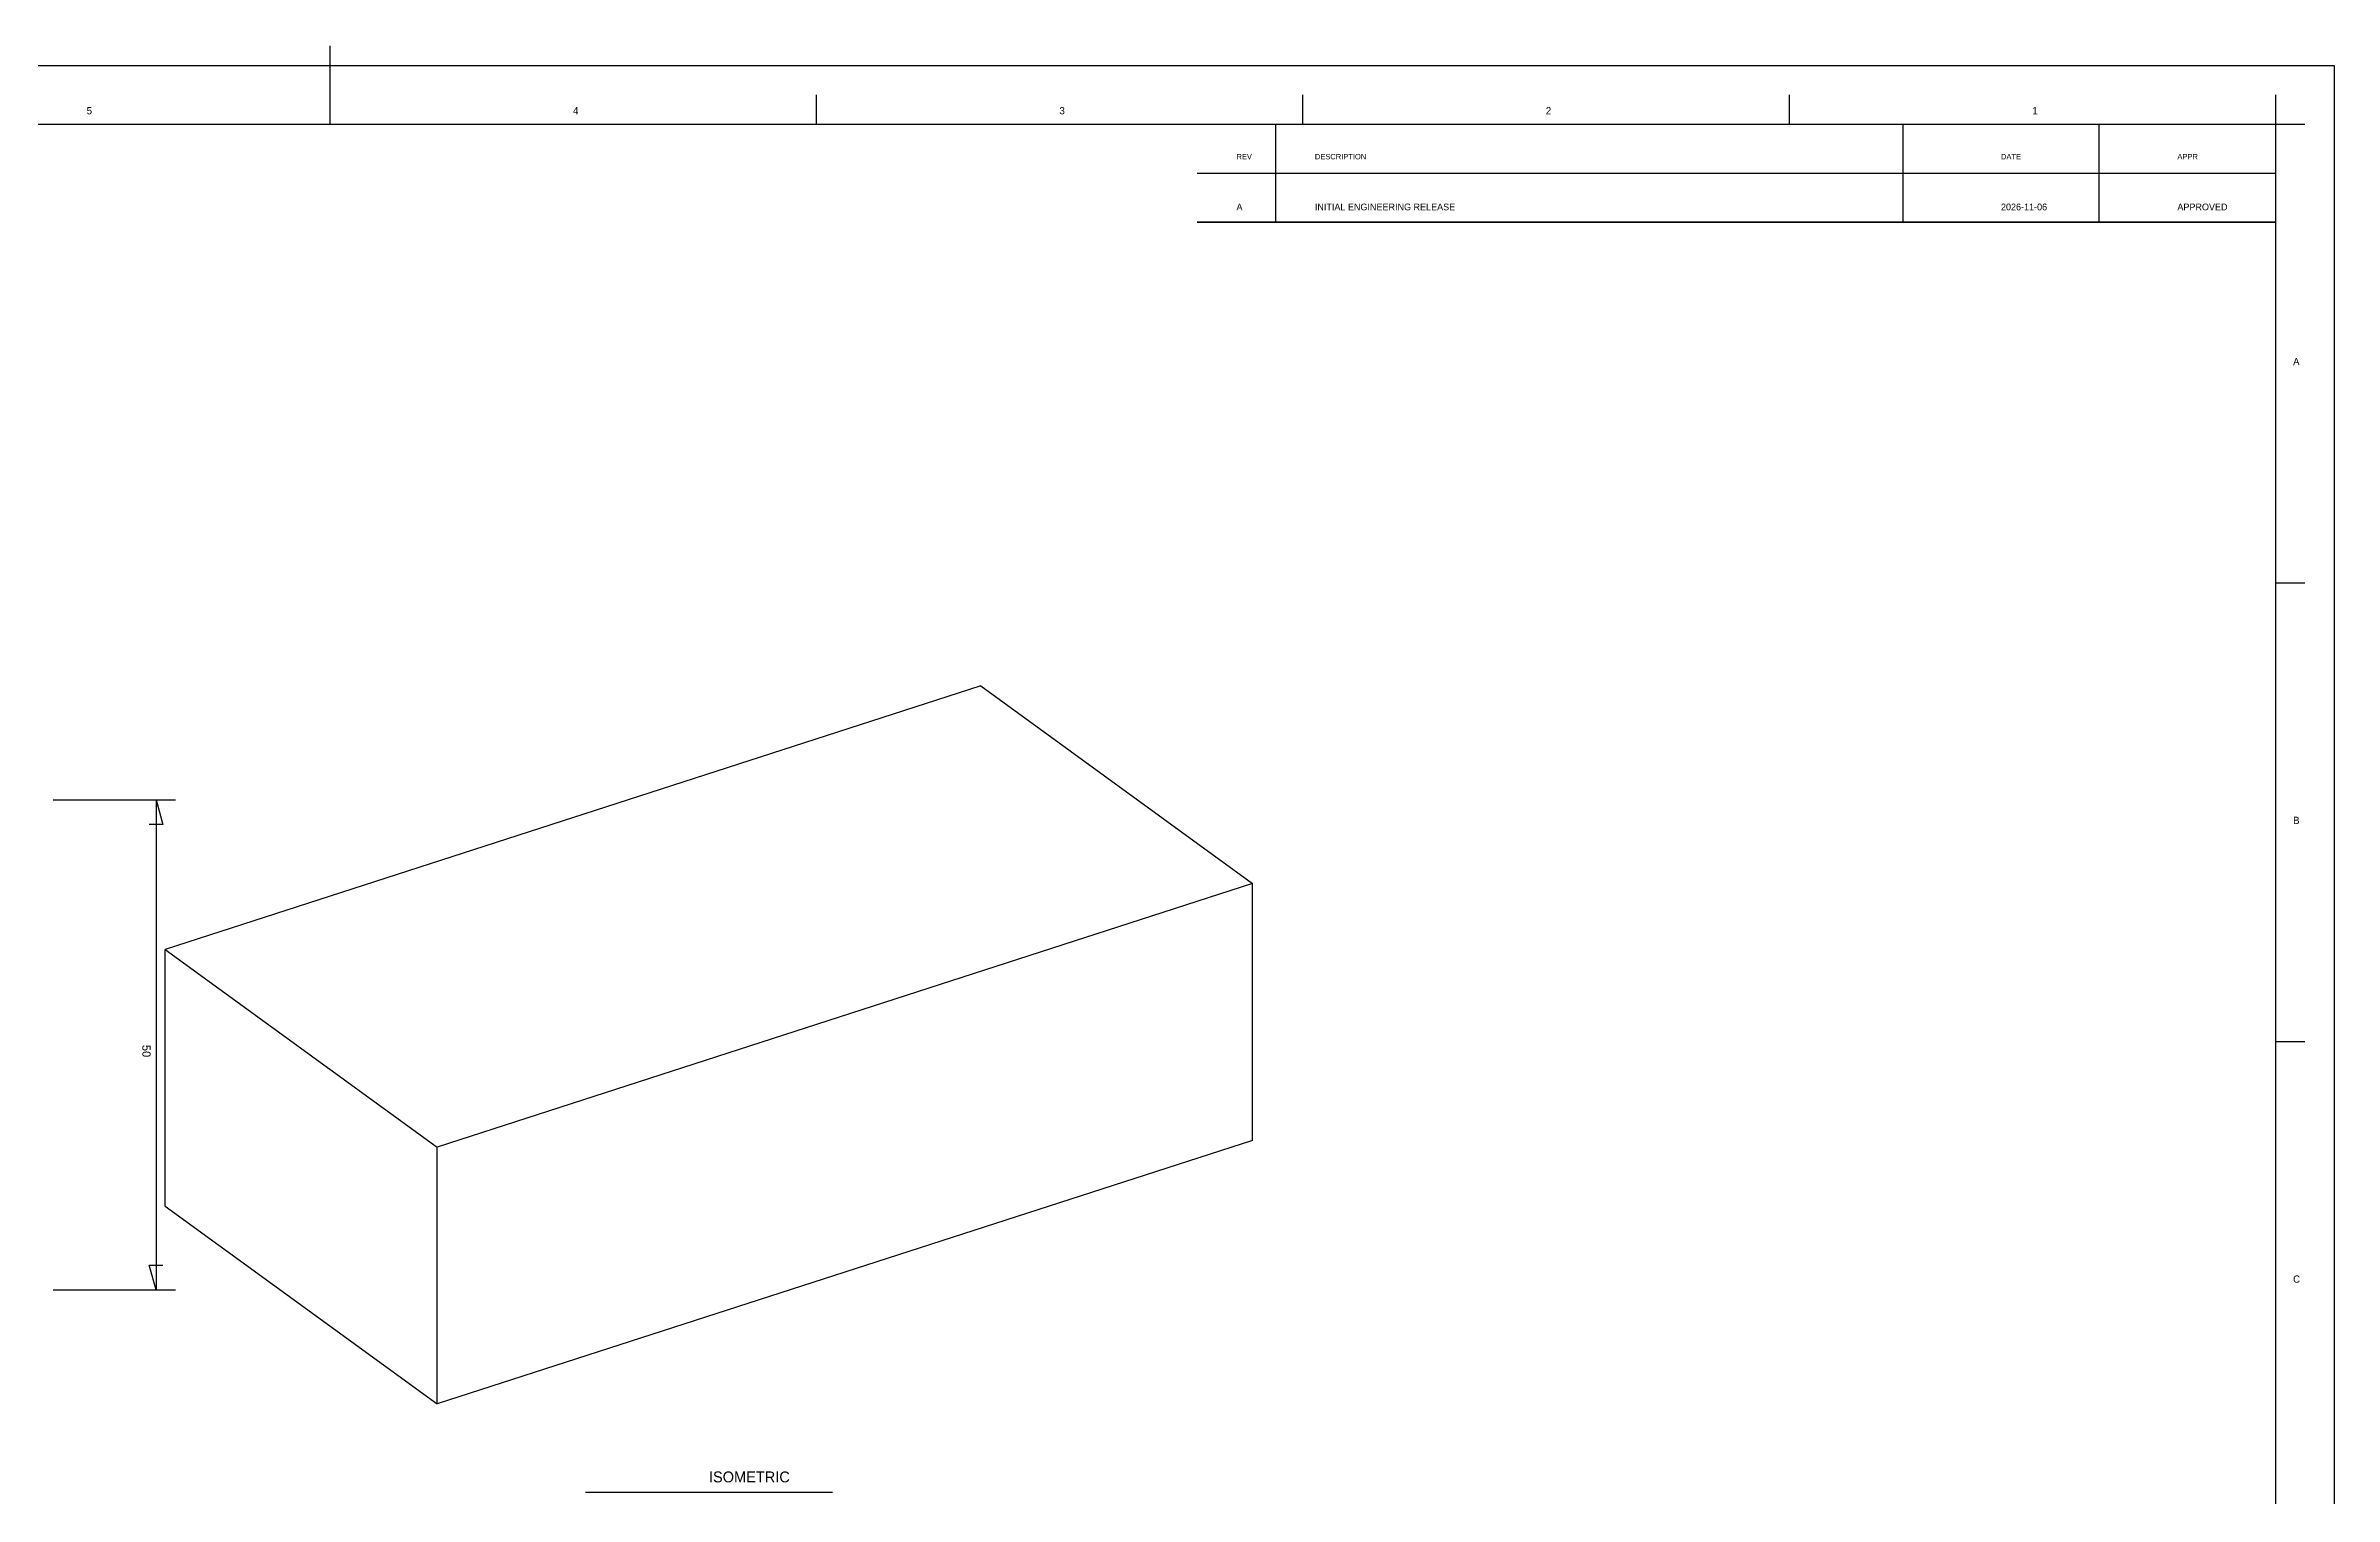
# Model space of a CAD drawing. Header units: metres. Extents: x 0 to 1587, y -826 to 297.
# Drawn here: x 697 to 1580, y -263 to 297 of the extents above; entities that cross this region are included whole.
import ezdxf

# ---------------------------------------------------------------- set-up
doc = ezdxf.new("R2010")
doc.units = ezdxf.units.M
for name, color, linetype in [('ANNOTATIONS', 3, 'CONTINUOUS'), ('BORDER', 7, 'CONTINUOUS'), ('DIMENSIONS', 2, 'CONTINUOUS'), ('TITLE_BLOCK', 7, 'CONTINUOUS'), ('VISIBLE', 7, 'CONTINUOUS')]:
    doc.layers.add(name, color=color, linetype=linetype)

msp = doc.modelspace()

# ---------------------------------------------------------------- linework, layer by layer
at = {"layer": 'BORDER'}
for p, q in [((806.93, 297), (806.93, 278.1)), ((7.56, 289.44), (1579.84, 289.44)), ((1579.84, 289.44), (1579.84, -817.96)), ((806.93, 278.1), (806.93, 266.76)), ((994.47, 278.1), (994.47, 266.76)), ((1182.05, 278.1), (1182.05, 266.76)), ((1369.63, 278.1), (1369.63, 266.76)), ((1557.17, 278.1), (1557.17, 266.76)), ((56.69, 266.76), (1557.17, 266.76)), ((1171.65, 266.76), (1171.65, 228.97)), ((1413.54, 266.76), (1413.54, 228.97)), ((1489.13, 266.76), (1489.13, 228.97)), ((1557.17, 266.76), (1557.17, -795.28)), ((1557.17, 266.76), (1568.5, 266.76)), ((1141.42, 247.87), (1557.17, 247.87)), ((1141.42, 228.97), (1557.17, 228.97)), ((1557.17, 89.77), (1568.5, 89.77)), ((1557.17, -87.26), (1568.5, -87.26)), ((905.5, -261.09), (1000.74, -261.09))]:
    msp.add_line(p, q, dxfattribs=at)
at = {"layer": 'DIMENSIONS'}
for p, q in [((700.23, 5.98), (747.48, 5.98)), ((739.92, 5.98), (739.92, -183)), ((739.92, 5.98), (742.56, -3.47)), ((742.56, -3.47), (737.27, -3.47)), ((739.92, -183), (737.27, -173.55)), ((737.27, -173.55), (742.56, -173.55)), ((700.23, -183), (747.48, -183))]:
    msp.add_line(p, q, dxfattribs=at)
at = {"layer": 'TITLE_BLOCK'}
for p, q in [((1141.42, 266.76), (1557.17, 266.76)), ((1557.17, 266.76), (1557.17, 228.97)), ((1557.17, 228.97), (1141.42, 228.97))]:
    msp.add_line(p, q, dxfattribs=at)
at = {"layer": 'VISIBLE'}
for p, q in [((1057.95, 50.05), (743.47, -51.65)), ((1057.95, 50.05), (1162.77, -26.22)), ((1162.77, -26.22), (848.3, -127.92)), ((1162.77, -125.38), (1162.77, -26.22)), ((743.47, -150.8), (743.47, -51.65)), ((743.47, -51.65), (848.3, -127.92)), ((1162.77, -125.38), (848.3, -227.07)), ((848.3, -227.07), (848.3, -127.92)), ((743.47, -150.8), (848.3, -227.07))]:
    msp.add_line(p, q, dxfattribs=at)

# ---------------------------------------------------------------- texts
at = {"layer": 'ANNOTATIONS'}
msp.add_text('ISOMETRIC', height=4.2, dxfattribs=at).set_placement((953.12, -257.31))
at = {"layer": 'BORDER'}
for s, p in [('5', (713.16, 270.54)), ('4', (900.7, 270.54)), ('3', (1088.28, 270.54)), ('2', (1275.82, 270.54)), ('1', (1463.4, 270.54)), ('A', (1563.97, 173.71)), ('B', (1563.97, -3.28)), ('C', (1563.97, -180.28))]:
    msp.add_text(s, height=2.8, dxfattribs=at).set_placement(p)
at = {"layer": 'DIMENSIONS'}
msp.add_text('50', height=3.2, rotation=-90, dxfattribs=at).set_placement((734.63, -88.51))
at = {"layer": 'TITLE_BLOCK'}
for s, height, p in [('REV', 2.1, (1156.54, 253.16)), ('DESCRIPTION', 2.1, (1186.77, 253.16)), ('DATE', 2.1, (1451.34, 253.16)), ('APPR', 2.1, (1519.37, 253.16)), ('A', 2.6, (1156.54, 233.5)), ('INITIAL ENGINEERING RELEASE', 2.6, (1186.77, 233.5)), ('2026-11-06', 2.6, (1451.34, 233.5)), ('APPROVED', 2.6, (1519.37, 233.5))]:
    msp.add_text(s, height=height, dxfattribs=at).set_placement(p)

doc.saveas('drawing.dxf')
